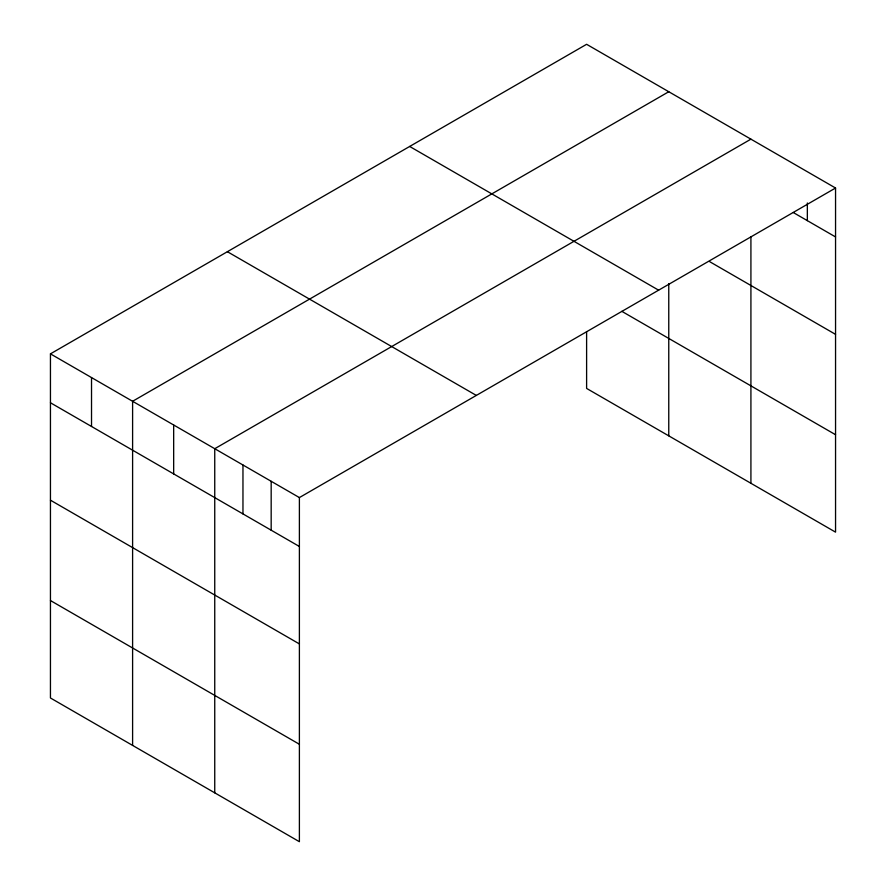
<?xml version="1.0" encoding="UTF-8"?>
<svg xmlns="http://www.w3.org/2000/svg" width="886" height="886" viewBox="0 0 886 886"><rect width="100%" height="100%" fill="white"/><g stroke="black" fill="none" stroke-linecap="round" stroke-linejoin="round"><path stroke-width="1.33" d="M835.553 188.02L299.39 497.578L299.39 841.7L50.447 697.98L50.447 353.857L586.61 44.3L835.553 188.02L835.553 532.143L586.61 388.422L586.61 331.597M668.764 91.734L132.601 401.28L132.601 745.403M750.918 139.157L214.744 448.715L214.744 792.837M793.236 212.496L835.553 236.939M709.841 261.769L835.553 334.354M409.675 146.456L658.619 290.176M621.817 311.329L835.553 434.727M227.381 251.702L476.325 395.422M50.447 353.857L299.39 497.578M50.447 402.765L299.39 546.485M50.447 500.18L299.39 643.912M50.447 600.553L299.39 744.284M807.345 202.983L807.345 220.647M750.918 236.772L750.918 483.28M668.764 283.564L668.764 435.846M271.171 481.286L271.171 530.205M242.963 465.006L242.963 513.913M173.667 425.003L173.667 473.91M91.524 377.569L91.524 426.476"/></g></svg>
